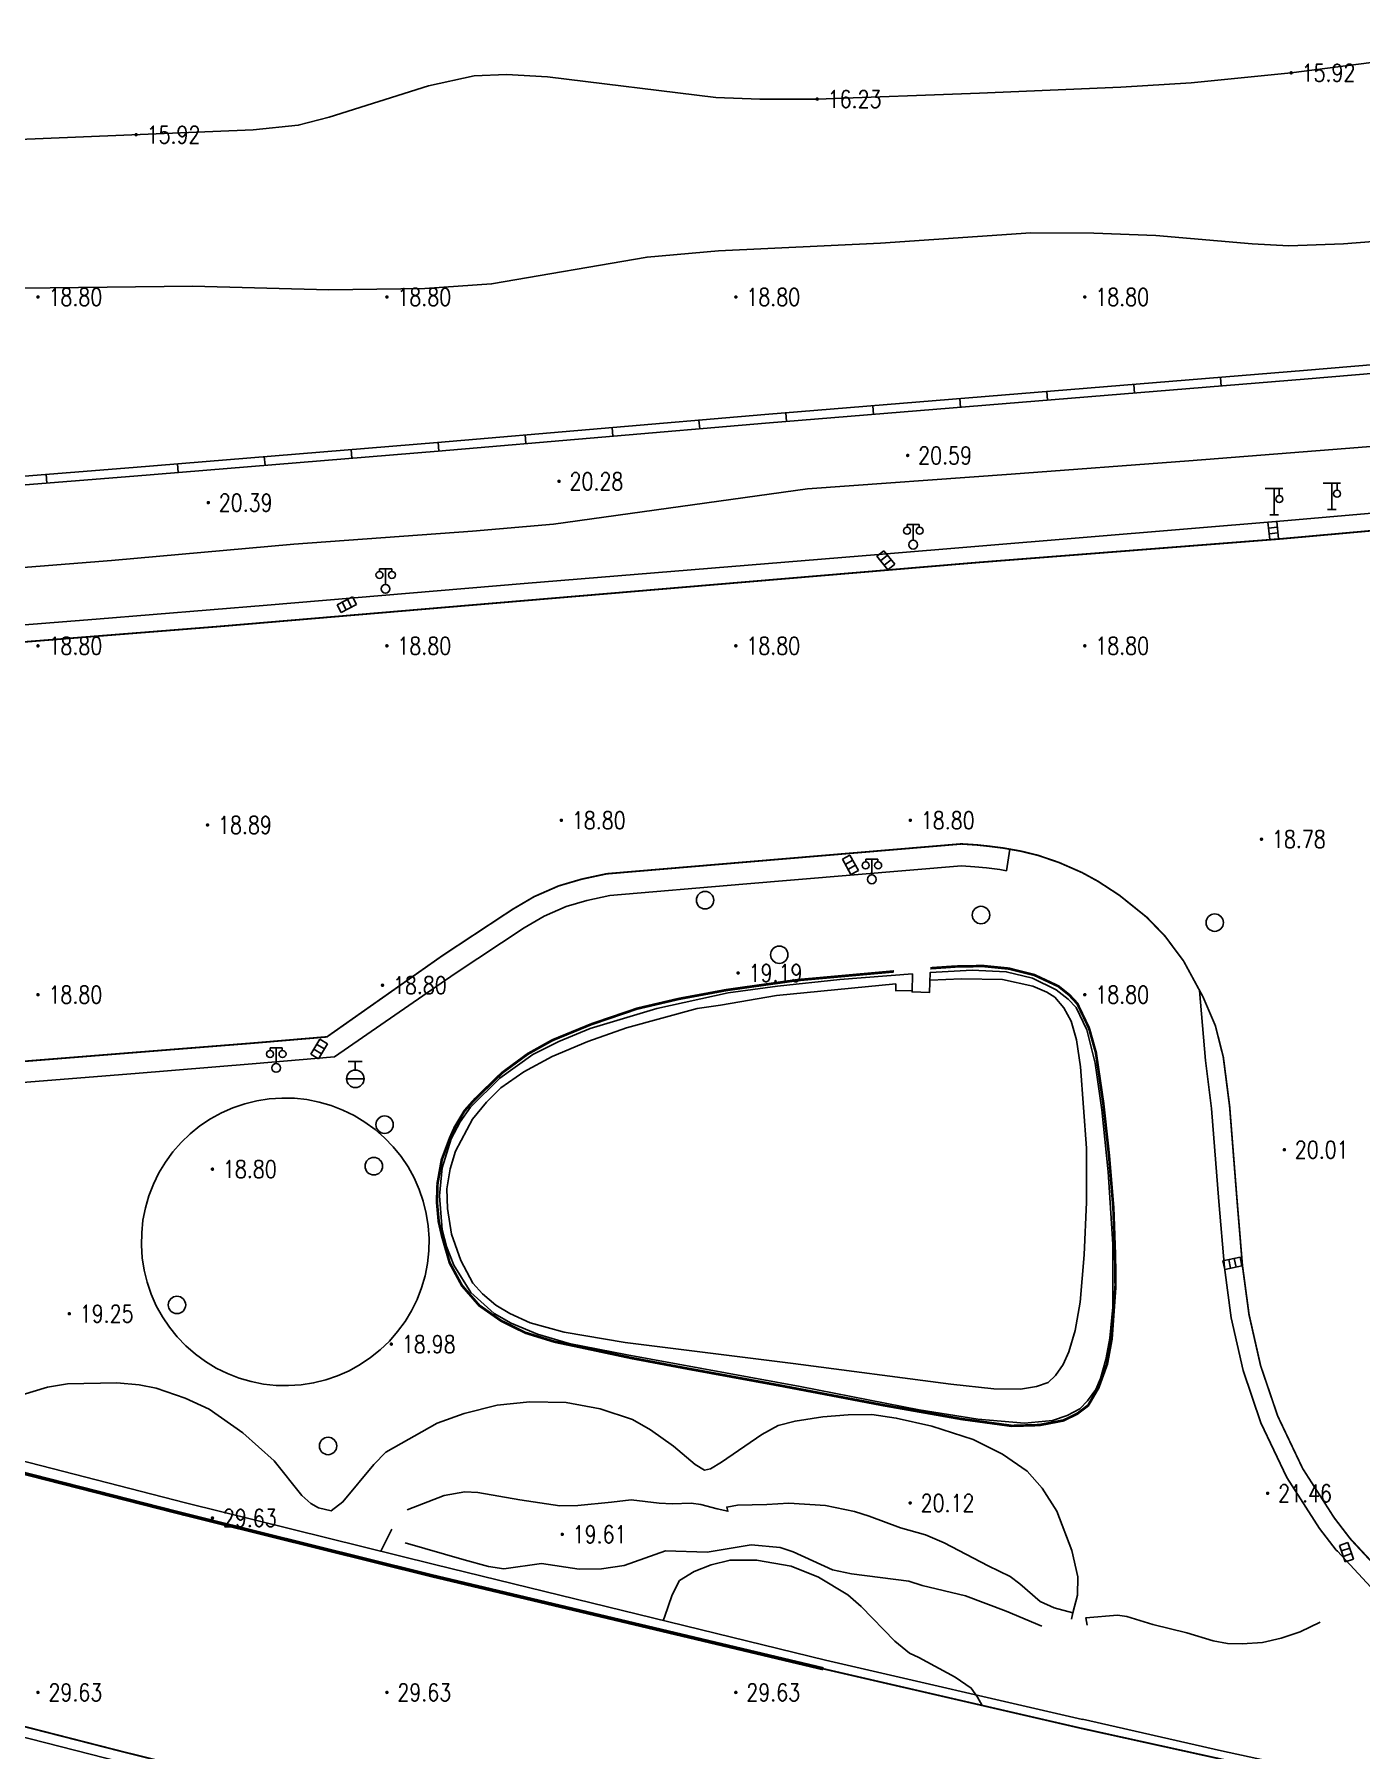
# Model space of a CAD drawing. Extents: x 404846 to 408477, y 3390929 to 3392894.
# Drawn here: x 405941.1 to 406017.2, y 3392281.1 to 3392379.4 of the extents above; entities that cross this region are included whole.
import ezdxf
from ezdxf.enums import TextEntityAlignment as Align

# ---------------------------------------------------------------- set-up
doc = ezdxf.new("R2010")
doc.units = 0
doc.header["$LTSCALE"] = 0.5
doc.header["$PDSIZE"] = 0.2
doc.layers.get('0').update_dxf_attribs({"linetype": 'CONTINUOUS'})
doc.layers.add('ASSIST', color=7, linetype='CONTINUOUS', plot=False)
for name, color, linetype in [('DLDW', 11, 'CONTINUOUS'), ('DLSS', 4, 'CONTINUOUS'), ('DMTZ', 3, 'CONTINUOUS'), ('GCD', 1, 'CONTINUOUS'), ('GXYZ', 2, 'CONTINUOUS'), ('JMD', 6, 'CONTINUOUS'), ('SXSS', 5, 'CONTINUOUS'), ('ZBTZ', 3, 'CONTINUOUS')]:
    doc.layers.add(name, color=color, linetype=linetype)
doc.styles.add('HZ', font='rs.shx', dxfattribs={"width": 0.8, "bigfont": 'hztxt.shx'})
doc.linetypes.add('10411', pattern='A,2,[150,AAA.SHX,S=1,R=0,X=0,Y=1],2,[151,AAA.SHX,S=1,R=0,X=0,Y=3],1e-11', length=4)
doc.linetypes.add('10421', pattern='A,2,[150,AAA.SHX,S=0.5,R=0,X=0,Y=0.5],1e-11', length=2)
doc.linetypes.add('10422', pattern='A,0.75,[150,AAA.SHX,S=0.5,R=0,X=0,Y=0.5],1.5,[177,AAA.SHX,S=1,R=0,X=0,Y=0.4],0.75', length=3)
doc.linetypes.add('1161', pattern='A,0,[149,AAA.SHX,S=0.15,R=0,X=0,Y=0],-1.6', length=1.6)
doc.linetypes.add('443', pattern='A,5,[169,AAA.SHX,S=0.83,R=0,X=0,Y=0],5', length=10)

# ---------------------------------------------------------------- blocks, each defined once
blk = doc.blocks.new('gc063')
for p, q in [((-1, 3), (1, 3)), ((0, 0), (0, 3)), ((0.6, 3), (0.6, 2.2)), ((-0.5, 0), (0.5, 0))]:
    blk.add_line(p, q)
blk.add_circle((0.6, 1.8), 0.4)
blk.add_point((0.6, 3))
blk.add_point((0.6, 3))
blk = doc.blocks.new('GC200')
at = {"linetype": 'Continuous', "const_width": 0.2, "flags": 128}
blk.add_lwpolyline([(-0.1, 0, 1), (0.1, 0, 1)], format="xyb", close=True, dxfattribs=at)
blk = doc.blocks.new('gc188')
blk.add_circle((0, 0), 1)
blk = doc.blocks.new('gc041')
for p, q in [((-1, 0.5), (1, 0.5)), ((-1, -0.5), (-1, 0.5)), ((-0.33, 0.5), (-0.33, -0.5)), ((0.33, 0.5), (0.33, -0.5)), ((1, 0.5), (1, -0.5)), ((1, -0.5), (-1, -0.5))]:
    blk.add_line(p, q)
blk = doc.blocks.new('gc097')
for p, q in [((-0.7, 2), (-0.7, 2.3)), ((-0.7, 2.3), (0.7, 2.3)), ((0, 0.5), (0, 2.3)), ((0.7, 2.3), (0.7, 2))]:
    blk.add_line(p, q)
for centre, radius in [((-0.7, 1.6), 0.4), ((0.73, 1.6), 0.4), ((0, 0), 0.5)]:
    blk.add_circle(centre, radius)
blk = doc.blocks.new('gc133')
for p, q in [((-0.8, 2), (0.8, 2)), ((0, 1), (0, 2)), ((-1, 0), (1, 0))]:
    blk.add_line(p, q)
blk.add_circle((0, 0), 1)

msp = doc.modelspace()

# ---------------------------------------------------------------- linework, layer by layer
at = {"layer": 'ASSIST', "linetype": 'Continuous', "flags": 128}
for points, elevation in [([(405855.269, 3392320.889), (405869.705, 3392316.735), (405885.934, 3392312.136), (405895.523, 3392309.506), (405901.363, 3392307.911), (405912.831, 3392304.8), (405923.147, 3392302.118), (405937.034, 3392298.529), (405949.818, 3392295.256), (405964.088, 3392291.71), (405986.494, 3392286.237)], 29.818), ([(405815.225, 3392316.851), (405835.143, 3392310.837), (405850.975, 3392306.161), (405865.463, 3392301.992), (405881.82, 3392297.375), (405891.478, 3392294.725), (405897.327, 3392293.128), (405908.889, 3392289.983), (405919.299, 3392287.276), (405933.198, 3392283.685), (405946.074, 3392280.408), (405960.483, 3392276.827), (405983.024, 3392271.39)], 29.419), ([(405983.024, 3392271.39), (405994.014, 3392268.837), (405994.017, 3392268.836), (406007.761, 3392265.728), (406035.628, 3392259.718), (406054.519, 3392255.836), (406057.584, 3392270.754), (406038.693, 3392274.635), (406009.2, 3392281.039), (406001.226, 3392282.837), (406001.229, 3392282.836), (405986.494, 3392286.237)], 29.514)]:
    msp.add_lwpolyline(points, dxfattribs=dict(at, elevation=elevation))
at = {"layer": 'DLSS', "linetype": 'Continuous', "flags": 128}
for points, const_width, elevation in [([(406012.589, 3392350.511), (406028.983, 3392351.985), (406069.973, 3392355.482)], 0.1, 18.9), ([(406012.589, 3392350.511), (405995.236, 3392349.16), (405980.317, 3392347.905), (405965.349, 3392346.642), (405951.673, 3392345.485), (405944.938, 3392344.951)], 0.1, 18.805), ([(405944.938, 3392344.951), (405928.865, 3392343.673)], 0.1, 18.759), ([(406005.954, 3392327.739), (406004.91, 3392328.819), (406003.337, 3392330.083), (406002.109, 3392330.884), (406001.203, 3392331.38), (405999.887, 3392331.956), (405998.68, 3392332.368), (405997.682, 3392332.611), (405996.682, 3392332.788), (405995.878, 3392332.89), (405995.165, 3392332.966), (405994.284, 3392333.023), (405981.66, 3392331.961), (405973.954, 3392331.311), (405972.512, 3392331.001), (405971.208, 3392330.618), (405969.802, 3392330.003), (405968.568, 3392329.278), (405964.568, 3392326.639), (405957.922, 3392321.963), (405953.63, 3392321.6), (405946.833, 3392321.061)], 0.1, 18.815), ([(405819.595, 3392330.921), (405839.353, 3392324.91), (405855.086, 3392320.263), (405869.525, 3392316.109), (405885.757, 3392311.502), (405895.349, 3392308.87), (405901.189, 3392307.276), (405912.659, 3392304.154), (405922.979, 3392301.471), (405936.867, 3392297.882), (405949.657, 3392294.617), (405963.933, 3392291.069), (405986.377, 3392285.733)], 0.2, 29.412), ([(406005.954, 3392327.739), (406007.018, 3392326.315), (406008.128, 3392324.269), (406008.84, 3392322.611), (406009.297, 3392320.807), (406009.661, 3392317.971), (406010.085, 3392312.599), (406010.395, 3392308.846), (406010.772, 3392306.04), (406011.435, 3392303.114), (406012.417, 3392300.221), (406013.847, 3392297.214), (406015.658, 3392294.385), (406016.59, 3392293.171)], 0.1, 20.55), ([(405946.833, 3392321.061), (405930.801, 3392319.78)], 0.1, 18.759), ([(405851.141, 3392306.732), (405865.628, 3392302.564), (405881.98, 3392297.952), (405891.636, 3392295.303), (405897.485, 3392293.706), (405909.045, 3392290.57), (405919.452, 3392287.864), (405933.35, 3392284.272), (405946.218, 3392280.98), (405960.622, 3392277.4), (405983.144, 3392271.905)], 0.1, 29.821), ([(406043.577, 3392283.325), (406040.539, 3392283.074), (406036.527, 3392283.037), (406033.422, 3392283.368), (406031.398, 3392283.799), (406029.777, 3392284.237), (406027.335, 3392285.116), (406024.276, 3392286.607), (406022.925, 3392287.445), (406021.016, 3392288.794), (406018.946, 3392290.634), (406016.59, 3392293.171)], 0.1, 23.286), ([(406127.997, 3392265.931), (406111.513, 3392264.194), (406097.218, 3392262.608), (406082.442, 3392265.472), (406059.958, 3392269.792), (406038.586, 3392274.129), (406009.105, 3392280.571), (406001.113, 3392282.332), (405986.377, 3392285.733)], 0.1, 29.159)]:
    msp.add_lwpolyline(points, dxfattribs=dict(at, const_width=const_width, elevation=elevation))
at = {"layer": 'DMTZ', "linetype": '10411', "flags": 128}
for points, elevation in [([(405930.615, 3392364.769), (405950.224, 3392364.996), (405958.034, 3392364.787), (405963.537, 3392364.871), (405967.354, 3392365.132), (405976.267, 3392366.669), (405980.357, 3392367.019), (405989.649, 3392367.456), (405998.275, 3392368.061), (406001.87, 3392368.044), (406005.423, 3392367.91), (406010.949, 3392367.429), (406013.045, 3392367.316), (406016.184, 3392367.42), (406021.297, 3392367.831)], 18.732), ([(406122.758, 3392364.586), (406068.419, 3392359.819), (406015.57, 3392355.631)], 20.364), ([(406015.57, 3392355.631), (406007.313, 3392354.991), (405997.145, 3392354.219), (405985.462, 3392353.381), (405970.912, 3392351.364), (405966.267, 3392350.949), (405956.029, 3392350.215), (405945.578, 3392349.267)], 20.306), ([(405945.578, 3392349.267), (405917.154, 3392347.011)], 20.244)]:
    msp.add_lwpolyline(points, dxfattribs=dict(at, elevation=elevation))
at = {"layer": 'DMTZ', "linetype": '10422', "elevation": 19.373, "flags": 128}
msp.add_lwpolyline([(405991.474, 3392325.569), (405987.316, 3392325.242), (405983.74, 3392324.867), (405980.924, 3392324.479), (405976.821, 3392323.59), (405973.004, 3392322.437), (405971.204, 3392321.697), (405969.724, 3392320.955), (405967.826, 3392319.596), (405966.146, 3392317.938), (405965.564, 3392317.086), (405965.044, 3392316.122), (405964.535, 3392314.458), (405964.373, 3392312.853), (405964.528, 3392310.903), (405964.783, 3392309.941), (405965.186, 3392308.876), (405966.168, 3392307.316), (405967.507, 3392306.112), (405968.478, 3392305.558), (405969.99, 3392304.91), (405971.807, 3392304.386), (405975.12, 3392303.724), (405985.052, 3392301.914), (405991.874, 3392300.589), (405995.222, 3392300.038), (405997.907, 3392299.81), (405999.505, 3392299.962), (406000.351, 3392300.246), (406001.072, 3392300.634), (406001.523, 3392301.092), (406001.985, 3392301.744), (406002.26, 3392302.385), (406002.567, 3392303.458), (406002.785, 3392304.687), (406002.96, 3392306.47), (406002.962, 3392310.08), (406002.694, 3392314.221), (406002.337, 3392317.783), (406001.945, 3392320.45), (406001.469, 3392322.373), (406000.865, 3392323.639), (406000.405, 3392324.128), (405999.725, 3392324.664), (405998.37, 3392325.331), (405996.858, 3392325.691), (405994.901, 3392325.78), (405992.503, 3392325.655), (405992.462, 3392324.512), (405991.455, 3392324.537), (405991.474, 3392325.569)], close=True, dxfattribs=at)
at = {"layer": 'DMTZ', "linetype": '10422', "flags": 128}
for points, elevation in [([(405962.525, 3392294.852), (405964.643, 3392295.663), (405965.829, 3392295.873), (405966.569, 3392295.847), (405968.985, 3392295.42), (405971.27, 3392295.071), (405972.308, 3392295.09), (405974.234, 3392295.284), (405975.367, 3392295.415), (405976.956, 3392295.232), (405977.712, 3392295.188), (405978.803, 3392295.225), (405979.359, 3392295.152), (405980.288, 3392294.91), (405980.906, 3392294.768), (405980.84, 3392295.003), (405981.455, 3392295.112), (405983.14, 3392295.158), (405984.394, 3392295.225), (405986.496, 3392295.1), (405988.161, 3392294.761), (405989.006, 3392294.486), (405990.8, 3392293.822), (405992.227, 3392293.417), (405993.296, 3392292.964)], 20.076), ([(405961.015, 3392292.474), (405961.64, 3392293.741)], 19.185), ([(405993.296, 3392292.964), (405995.817, 3392291.643), (405997.086, 3392291.023), (405997.638, 3392290.604), (405998.795, 3392289.589), (405999.605, 3392289.23), (406000.679, 3392288.945), (406000.594, 3392288.572)], 21.224), ([(406001.487, 3392288.233), (406001.424, 3392288.665), (406003.225, 3392288.816), (406003.766, 3392288.73), (406005.252, 3392288.279), (406007.206, 3392287.795), (406008.717, 3392287.335), (406009.537, 3392287.189), (406010.378, 3392287.156), (406011.542, 3392287.242), (406012.622, 3392287.489), (406013.71, 3392287.853), (406014.846, 3392288.41)], 21.954)]:
    msp.add_lwpolyline(points, dxfattribs=dict(at, elevation=elevation))
at = {"layer": 'DMTZ', "linetype": '10421', "flags": 128}
for points, elevation in [([(405962.41, 3392292.958), (405965.784, 3392291.973), (405967.187, 3392291.598), (405968.052, 3392291.467), (405970.219, 3392291.769), (405972.383, 3392291.437), (405973.667, 3392291.461), (405974.96, 3392291.662), (405977.323, 3392292.501), (405979.714, 3392292.428), (405982.243, 3392292.844), (405983.899, 3392292.697), (405984.638, 3392292.447), (405986.902, 3392291.411), (405987.996, 3392291.176), (405991.265, 3392290.75), (405992.045, 3392290.51)], 21.173), ([(405977.187, 3392288.511), (405977.268, 3392288.697), (405977.703, 3392289.965), (405978.122, 3392290.796), (405978.961, 3392291.303), (405979.938, 3392291.685), (405981.032, 3392291.965), (405982.548, 3392291.97), (405984.537, 3392291.613), (405986.09, 3392290.978), (405987.779, 3392289.973), (405988.544, 3392289.299), (405990.463, 3392287.31), (405991.304, 3392286.636), (405991.841, 3392286.381)], 22.699), ([(405992.045, 3392290.51), (405994.512, 3392289.911), (405996.852, 3392289.046), (405998.903, 3392288.181)], 21.523), ([(405991.841, 3392286.381), (405993.92, 3392285.247), (405994.851, 3392284.629), (405995.211, 3392284.117), (405995.473, 3392283.634)], 23.066)]:
    msp.add_lwpolyline(points, dxfattribs=dict(at, elevation=elevation))
at = {"layer": 'JMD', "linetype": '443', "const_width": 0.15, "flags": 128}
for points, elevation in [([(405964.261, 3392313.566), (405964.224, 3392312.51), (405964.33, 3392311.355), (405964.533, 3392310.477), (405964.961, 3392308.997), (405965.662, 3392307.702), (405966.653, 3392306.561), (405967.901, 3392305.687), (405969.295, 3392304.998), (405970.959, 3392304.486), (405972.478, 3392304.166), (405975.346, 3392303.555), (405978.459, 3392302.968), (405983.911, 3392301.969), (405989.809, 3392300.846), (405994.29, 3392300.054), (405997.172, 3392299.661), (405998.76, 3392299.707), (406000.133, 3392299.971), (406000.921, 3392300.353), (406001.551, 3392300.832), (406002.142, 3392301.843), (406002.632, 3392303.194), (406002.901, 3392304.647), (406003.119, 3392307.701), (406003.094, 3392309.418), (406002.997, 3392312.153), (406002.744, 3392315.193), (406002.419, 3392318.158), (406001.992, 3392321.071), (406001.599, 3392322.466), (406000.933, 3392323.865), (406000.47, 3392324.363), (405999.847, 3392324.864), (405998.466, 3392325.508), (405997.006, 3392325.876), (405995.532, 3392326.024), (405993.962, 3392325.996), (405992.501, 3392325.895)], 20.546), ([(405990.422, 3392325.714), (405984.823, 3392325.208), (405980.825, 3392324.646), (405978.088, 3392324.138), (405975.699, 3392323.58), (405973.084, 3392322.689), (405970.847, 3392321.772), (405969.435, 3392320.985), (405967.957, 3392319.897), (405966.376, 3392318.36), (405965.804, 3392317.719), (405965.245, 3392316.785), (405964.972, 3392316.176), (405964.503, 3392314.923), (405964.254, 3392313.523)], 20.036)]:
    msp.add_lwpolyline(points, dxfattribs=dict(at, elevation=elevation))
at = {"layer": 'SXSS', "linetype": 'Continuous'}
for p, q in [((405999.177, 3392358.957), (405999.218, 3392358.459)), ((406004.16, 3392359.364), (406004.201, 3392358.866)), ((406009.144, 3392359.772), (406009.184, 3392359.273)), ((405989.21, 3392358.143), (405989.251, 3392357.644)), ((405994.193, 3392358.55), (405994.234, 3392358.052)), ((405979.244, 3392357.316), (405979.287, 3392356.818)), ((405984.227, 3392357.735), (405984.267, 3392357.237)), ((405964.298, 3392356.047), (405964.34, 3392355.549)), ((405969.28, 3392356.47), (405969.322, 3392355.972)), ((405974.262, 3392356.893), (405974.305, 3392356.395)), ((405954.332, 3392355.229), (405954.372, 3392354.731)), ((405959.315, 3392355.638), (405959.356, 3392355.14)), ((405941.823, 3392354.213), (405941.863, 3392353.714)), ((405949.348, 3392354.821), (405949.389, 3392354.322))]:
    msp.add_line(p, q, dxfattribs=at)
at = {"layer": 'SXSS', "linetype": 'Continuous', "flags": 128}
for points, elevation in [([(406026.376, 3392379.438), (406017.792, 3392377.831), (406013.185, 3392377.231), (406007.464, 3392376.659), (406003.429, 3392376.408), (405995.327, 3392376.056), (405986.021, 3392375.724), (405982.742, 3392375.72), (405980.214, 3392375.823), (405970.572, 3392377.003), (405968.215, 3392377.132), (405966.369, 3392377.05), (405963.742, 3392376.475), (405958.057, 3392374.694), (405956.279, 3392374.228), (405953.698, 3392373.957), (405934.229, 3392373.155)], 15.999), ([(405991.457, 3392324.614), (405990.535, 3392324.593), (405990.523, 3392324.998), (405983.682, 3392324.327), (405980.481, 3392323.785), (405979.136, 3392323.583), (405975.098, 3392322.487), (405972.878, 3392321.701), (405970.822, 3392320.842), (405969.204, 3392319.95), (405967.882, 3392319.034), (405967.071, 3392318.223), (405966.273, 3392317.241), (405965.292, 3392315.407), (405964.987, 3392314.394), (405964.785, 3392313.241), (405964.823, 3392312.128), (405965.066, 3392310.66), (405965.591, 3392309.132), (405966.283, 3392307.845), (405966.841, 3392307.236), (405967.597, 3392306.589), (405968.402, 3392306.111), (405969.577, 3392305.576), (405971.518, 3392305.027), (405975.018, 3392304.449), (405984.644, 3392303.231), (405993.682, 3392302.06), (405996.154, 3392301.79), (405997.671, 3392301.76), (405998.592, 3392301.909), (405999.259, 3392302.15), (405999.671, 3392302.543), (406000.122, 3392303.176), (406000.451, 3392303.913), (406000.807, 3392305.119), (406001.09, 3392306.753), (406001.325, 3392309.466), (406001.454, 3392312.488), (406001.456, 3392315.587), (406001.113, 3392320.242), (406000.879, 3392321.797), (406000.585, 3392322.864), (406000.151, 3392323.621), (405999.637, 3392324.231), (405999.178, 3392324.522), (405998.38, 3392324.867), (405996.638, 3392325.244), (405994.287, 3392325.287), (405992.487, 3392325.204)], 18.18)]:
    msp.add_lwpolyline(points, dxfattribs=dict(at, elevation=elevation))
at = {"layer": 'SXSS', "color": 7, "linetype": 'Continuous', "flags": 128}
for points, elevation in [([(406123.261, 3392369.413), (406014.127, 3392360.179)], 22.69), ([(406014.127, 3392360.179), (405983.023, 3392357.637), (405964.258, 3392356.044), (405946.807, 3392354.612)], 22.709), ([(405946.807, 3392354.612), (405922.614, 3392352.673)], 22.63)]:
    msp.add_lwpolyline(points, dxfattribs=dict(at, elevation=elevation))
at = {"layer": 'SXSS', "linetype": '10422', "flags": 128}
for points, elevation in [([(406123.303, 3392368.915), (406014.169, 3392359.681)], 22.69), ([(406014.168, 3392359.681), (405983.065, 3392357.139), (405964.3, 3392355.546), (405946.848, 3392354.114)], 22.709), ([(405946.847, 3392354.114), (405922.654, 3392352.175)], 22.63)]:
    msp.add_lwpolyline(points, dxfattribs=dict(at, elevation=elevation))
at = {"layer": 'ZBTZ', "linetype": '1161', "flags": 128}
for points, elevation in [([(406012.76, 3392351.541), (406028.401, 3392352.911), (406040.11, 3392353.853), (406064.974, 3392355.896)], 19.109), ([(406012.76, 3392351.541), (405989.536, 3392349.61), (405969.225, 3392347.954), (405954.496, 3392346.703), (405944.687, 3392345.914)], 18.937), ([(405944.687, 3392345.914), (405928.786, 3392344.648)], 18.844), ([(405997.062, 3392332.72), (405996.867, 3392331.483), (405996.493, 3392331.55), (405995.733, 3392331.646), (405995.058, 3392331.718), (405994.296, 3392331.768), (405981.766, 3392330.713), (405974.139, 3392330.07), (405972.821, 3392329.787), (405971.637, 3392329.438), (405970.372, 3392328.886), (405969.23, 3392328.215), (405965.273, 3392325.604), (405958.348, 3392320.821), (405953.629, 3392320.421), (405946.929, 3392319.862)], 18.797), ([(406007.937, 3392324.623), (406008.272, 3392320.612), (406008.624, 3392317.864), (406009.047, 3392312.515), (406009.359, 3392308.734), (406009.746, 3392305.855), (406010.431, 3392302.831), (406011.451, 3392299.829), (406012.935, 3392296.708), (406014.805, 3392293.786), (406015.764, 3392292.537), (406015.844, 3392292.479), (406018.233, 3392289.905), (406020.382, 3392287.995), (406022.362, 3392286.596), (406023.783, 3392285.715), (406026.938, 3392284.176), (406029.471, 3392283.265), (406031.16, 3392282.809), (406033.262, 3392282.362), (406036.478, 3392282.019), (406040.586, 3392282.057), (406043.672, 3392282.271), (406053.049, 3392283.119), (406063.815, 3392283.94), (406074.37, 3392284.853), (406083.887, 3392285.755), (406101.584, 3392287.18), (406107.287, 3392289.201), (406108.495, 3392289.25), (406128.533, 3392290.598), (406139.502, 3392291.331), (406141.86, 3392291.515), (406142.79, 3392291.529), (406142.73, 3392292.467)], 23.312), ([(405946.929, 3392319.862), (405930.898, 3392318.582)], 18.759), ([(405961.303, 3392298.162), (405960.617, 3392297.455), (405958.834, 3392295.302), (405958.172, 3392294.782), (405957.429, 3392294.964), (405956.996, 3392295.209), (405956.479, 3392295.678), (405954.895, 3392297.658), (405953.105, 3392299.267), (405951.173, 3392300.622), (405949.792, 3392301.257), (405948.126, 3392301.823), (405947.152, 3392302.011), (405945.874, 3392302.125), (405943.056, 3392302.079), (405941.903, 3392301.871), (405940.454, 3392301.448), (405938.838, 3392300.843), (405937.417, 3392300.187), (405936.388, 3392299.675), (405935.873, 3392299.568), (405935.455, 3392299.866), (405934.74, 3392300.822), (405933.46, 3392302.238), (405931.927, 3392303.687), (405930.408, 3392304.923), (405929.088, 3392305.789), (405927.916, 3392306.323), (405926.399, 3392306.879), (405924.855, 3392307.246), (405922.914, 3392307.486), (405920.914, 3392307.558), (405919.262, 3392307.453), (405917.883, 3392307.153), (405915.764, 3392306.537), (405911.82, 3392305.075)], 19.098), ([(405961.303, 3392298.162), (405964.235, 3392299.819), (405965.794, 3392300.377), (405967.679, 3392300.857), (405969.544, 3392301.032), (405971.641, 3392300.999), (405973.587, 3392300.636), (405975.427, 3392300.029), (405976.474, 3392299.427), (405977.78, 3392298.492), (405979.017, 3392297.442), (405979.558, 3392297.115), (405979.901, 3392297.189), (405980.529, 3392297.578), (405982.844, 3392299.169), (405983.779, 3392299.677), (405984.754, 3392299.94), (405986.337, 3392300.185), (405987.8, 3392300.299), (405989.156, 3392300.304), (405990.553, 3392300.11), (405992.6, 3392299.639), (405994.956, 3392298.874), (405996.65, 3392298.032), (405998.049, 3392297.073), (405998.907, 3392296.084), (405999.754, 3392294.778), (406000.61, 3392292.523), (406000.961, 3392291.013), (406000.931, 3392289.95), (406000.679, 3392288.945)], 19.859)]:
    msp.add_lwpolyline(points, dxfattribs=dict(at, elevation=elevation))
at = {"layer": 'ZBTZ', "linetype": '1161', "elevation": 18.825, "flags": 128}
msp.add_lwpolyline([(405956.055, 3392318.443), (405955.336, 3392318.457), (405954.618, 3392318.409), (405953.907, 3392318.298), (405953.209, 3392318.126), (405952.528, 3392317.893), (405951.87, 3392317.602), (405951.24, 3392317.255), (405950.642, 3392316.854), (405950.082, 3392316.403), (405949.563, 3392315.904), (405949.09, 3392315.362), (405948.666, 3392314.781), (405948.294, 3392314.165), (405947.977, 3392313.52), (405947.717, 3392312.849), (405947.517, 3392312.158), (405947.378, 3392311.452), (405947.302, 3392310.736), (405947.287, 3392310.017), (405947.336, 3392309.299), (405947.446, 3392308.589), (405947.619, 3392307.89), (405947.851, 3392307.209), (405948.142, 3392306.551), (405948.49, 3392305.921), (405948.89, 3392305.324), (405949.342, 3392304.764), (405949.84, 3392304.245), (405950.382, 3392303.772), (405950.963, 3392303.347), (405951.579, 3392302.975), (405952.225, 3392302.658), (405952.896, 3392302.399), (405953.587, 3392302.199), (405954.293, 3392302.06), (405955.008, 3392301.983), (405955.727, 3392301.969), (405956.445, 3392302.017), (405957.156, 3392302.128), (405957.854, 3392302.3), (405958.535, 3392302.533), (405959.193, 3392302.824), (405959.823, 3392303.171), (405960.421, 3392303.572), (405960.981, 3392304.023), (405961.499, 3392304.522), (405961.973, 3392305.064), (405962.397, 3392305.645), (405962.769, 3392306.26), (405963.086, 3392306.906), (405963.345, 3392307.577), (405963.545, 3392308.268), (405963.684, 3392308.974), (405963.761, 3392309.69), (405963.776, 3392310.409), (405963.727, 3392311.127), (405963.616, 3392311.837), (405963.444, 3392312.536), (405963.212, 3392313.217), (405962.92, 3392313.875), (405962.573, 3392314.505), (405962.172, 3392315.102), (405961.721, 3392315.662), (405961.223, 3392316.181), (405960.681, 3392316.654), (405960.1, 3392317.079), (405959.484, 3392317.451), (405958.838, 3392317.768), (405958.167, 3392318.027), (405957.476, 3392318.227), (405956.77, 3392318.366), (405956.055, 3392318.443)], close=True, dxfattribs=at)

# ---------------------------------------------------------------- block references
at = {"layer": 'DLDW', "linetype": 'Continuous', "xscale": 0.5, "yscale": 0.5}
for p in [(405991.524, 3392350.179, 19.088), (405961.282, 3392347.647, 18.924), (405989.149, 3392330.993, 19.069), (405955.01, 3392320.179, 18.9)]:
    msp.add_blockref('gc097', p, dxfattribs=at)
at = {"layer": 'DLSS', "linetype": 'Continuous', "xscale": 0.5, "yscale": 0.5}
for p in [(406012.206, 3392351.892, 19.02), (406015.519, 3392352.2, 19.121)]:
    msp.add_blockref('gc063', p, dxfattribs=at)
at = {"layer": 'GCD', "linetype": 'Continuous'}
ref = msp.add_blockref('GC200', (406013.185, 3392377.231, 15.924), dxfattribs=dict(at, xscale=0.5, yscale=0.5, zscale=0.5))
ref.add_attrib('height', '15.92', dxfattribs={"linetype": 'Continuous', "height": 1, "style": 'HZ', "width": 0.8}).set_placement((406013.785, 3392377.231, 15.924), align=Align.MIDDLE_LEFT)
ref = msp.add_blockref('GC200', (405986.021, 3392375.724, 16.229), dxfattribs=dict(at, xscale=0.5, yscale=0.5, zscale=0.5))
ref.add_attrib('height', '16.23', dxfattribs={"linetype": 'Continuous', "height": 1, "style": 'HZ', "width": 0.8}).set_placement((405986.621, 3392375.724, 16.229), align=Align.MIDDLE_LEFT)
ref = msp.add_blockref('GC200', (405946.984, 3392373.681, 15.918), dxfattribs=dict(at, xscale=0.5, yscale=0.5, zscale=0.5))
ref.add_attrib('height', '15.92', dxfattribs={"linetype": 'Continuous', "height": 1, "style": 'HZ', "width": 0.8}).set_placement((405947.584, 3392373.681, 15.918), align=Align.MIDDLE_LEFT)
ref = msp.add_blockref('GC200', (405941.358, 3392364.379, 18.8), dxfattribs=dict(at, xscale=0.5, yscale=0.5, zscale=0.5))
ref.add_attrib('height', '18.80', dxfattribs={"linetype": 'Continuous', "height": 1, "style": 'HZ', "width": 0.8}).set_placement((405941.958, 3392364.379, 18.8), align=Align.MIDDLE_LEFT)
ref = msp.add_blockref('GC200', (405961.358, 3392364.379, 18.8), dxfattribs=dict(at, xscale=0.5, yscale=0.5, zscale=0.5))
ref.add_attrib('height', '18.80', dxfattribs={"linetype": 'Continuous', "height": 1, "style": 'HZ', "width": 0.8}).set_placement((405961.958, 3392364.379, 18.8), align=Align.MIDDLE_LEFT)
ref = msp.add_blockref('GC200', (405981.358, 3392364.379, 18.8), dxfattribs=dict(at, xscale=0.5, yscale=0.5, zscale=0.5))
ref.add_attrib('height', '18.80', dxfattribs={"linetype": 'Continuous', "height": 1, "style": 'HZ', "width": 0.8}).set_placement((405981.958, 3392364.379, 18.8), align=Align.MIDDLE_LEFT)
ref = msp.add_blockref('GC200', (406001.358, 3392364.379, 18.8), dxfattribs=dict(at, xscale=0.5, yscale=0.5, zscale=0.5))
ref.add_attrib('height', '18.80', dxfattribs={"linetype": 'Continuous', "height": 1, "style": 'HZ', "width": 0.8}).set_placement((406001.958, 3392364.379, 18.8), align=Align.MIDDLE_LEFT)
ref = msp.add_blockref('GC200', (405991.209, 3392355.294, 20.594), dxfattribs=dict(at, xscale=0.5, yscale=0.5, zscale=0.5))
ref.add_attrib('height', '20.59', dxfattribs={"linetype": 'Continuous', "height": 1, "style": 'HZ', "width": 0.8}).set_placement((405991.809, 3392355.294, 20.594), align=Align.MIDDLE_LEFT)
ref = msp.add_blockref('GC200', (405971.225, 3392353.813, 20.283), dxfattribs=dict(at, xscale=0.5, yscale=0.5, zscale=0.5))
ref.add_attrib('height', '20.28', dxfattribs={"linetype": 'Continuous', "height": 1, "style": 'HZ', "width": 0.8}).set_placement((405971.825, 3392353.813, 20.283), align=Align.MIDDLE_LEFT)
ref = msp.add_blockref('GC200', (405951.121, 3392352.589, 20.386), dxfattribs=dict(at, xscale=0.5, yscale=0.5, zscale=0.5))
ref.add_attrib('height', '20.39', dxfattribs={"linetype": 'Continuous', "height": 1, "style": 'HZ', "width": 0.8}).set_placement((405951.721, 3392352.589, 20.386), align=Align.MIDDLE_LEFT)
ref = msp.add_blockref('GC200', (405941.358, 3392344.379, 18.8), dxfattribs=dict(at, xscale=0.5, yscale=0.5, zscale=0.5))
ref.add_attrib('height', '18.80', dxfattribs={"linetype": 'Continuous', "height": 1, "style": 'HZ', "width": 0.8}).set_placement((405941.958, 3392344.379, 18.8), align=Align.MIDDLE_LEFT)
ref = msp.add_blockref('GC200', (405961.358, 3392344.379, 18.8), dxfattribs=dict(at, xscale=0.5, yscale=0.5, zscale=0.5))
ref.add_attrib('height', '18.80', dxfattribs={"linetype": 'Continuous', "height": 1, "style": 'HZ', "width": 0.8}).set_placement((405961.958, 3392344.379, 18.8), align=Align.MIDDLE_LEFT)
ref = msp.add_blockref('GC200', (405981.358, 3392344.379, 18.8), dxfattribs=dict(at, xscale=0.5, yscale=0.5, zscale=0.5))
ref.add_attrib('height', '18.80', dxfattribs={"linetype": 'Continuous', "height": 1, "style": 'HZ', "width": 0.8}).set_placement((405981.958, 3392344.379, 18.8), align=Align.MIDDLE_LEFT)
ref = msp.add_blockref('GC200', (406001.358, 3392344.379, 18.8), dxfattribs=dict(at, xscale=0.5, yscale=0.5, zscale=0.5))
ref.add_attrib('height', '18.80', dxfattribs={"linetype": 'Continuous', "height": 1, "style": 'HZ', "width": 0.8}).set_placement((406001.958, 3392344.379, 18.8), align=Align.MIDDLE_LEFT)
ref = msp.add_blockref('GC200', (405951.078, 3392334.109, 18.888), dxfattribs=dict(at, xscale=0.5, yscale=0.5, zscale=0.5))
ref.add_attrib('height', '18.89', dxfattribs={"linetype": 'Continuous', "height": 1, "style": 'HZ', "width": 0.8}).set_placement((405951.678, 3392334.109, 18.888), align=Align.MIDDLE_LEFT)
ref = msp.add_blockref('GC200', (405971.358, 3392334.379, 18.8), dxfattribs=dict(at, xscale=0.5, yscale=0.5, zscale=0.5))
ref.add_attrib('height', '18.80', dxfattribs={"linetype": 'Continuous', "height": 1, "style": 'HZ', "width": 0.8}).set_placement((405971.958, 3392334.379, 18.8), align=Align.MIDDLE_LEFT)
ref = msp.add_blockref('GC200', (405991.358, 3392334.379, 18.8), dxfattribs=dict(at, xscale=0.5, yscale=0.5, zscale=0.5))
ref.add_attrib('height', '18.80', dxfattribs={"linetype": 'Continuous', "height": 1, "style": 'HZ', "width": 0.8}).set_placement((405991.958, 3392334.379, 18.8), align=Align.MIDDLE_LEFT)
ref = msp.add_blockref('GC200', (406011.486, 3392333.293, 18.777), dxfattribs=dict(at, xscale=0.5, yscale=0.5, zscale=0.5))
ref.add_attrib('height', '18.78', dxfattribs={"linetype": 'Continuous', "height": 1, "style": 'HZ', "width": 0.8}).set_placement((406012.086, 3392333.293, 18.777), align=Align.MIDDLE_LEFT)
ref = msp.add_blockref('GC200', (405981.489, 3392325.626, 19.191), dxfattribs=dict(at, xscale=0.5, yscale=0.5, zscale=0.5))
ref.add_attrib('height', '19.19', dxfattribs={"linetype": 'Continuous', "height": 1, "style": 'HZ', "width": 0.8}).set_placement((405982.089, 3392325.626, 19.191), align=Align.MIDDLE_LEFT)
ref = msp.add_blockref('GC200', (405941.358, 3392324.379, 18.8), dxfattribs=dict(at, xscale=0.5, yscale=0.5, zscale=0.5))
ref.add_attrib('height', '18.80', dxfattribs={"linetype": 'Continuous', "height": 1, "style": 'HZ', "width": 0.8}).set_placement((405941.958, 3392324.379, 18.8), align=Align.MIDDLE_LEFT)
ref = msp.add_blockref('GC200', (405961.105, 3392324.922, 18.8), dxfattribs=dict(at, xscale=0.5, yscale=0.5, zscale=0.5))
ref.add_attrib('height', '18.80', dxfattribs={"linetype": 'Continuous', "height": 1, "style": 'HZ', "width": 0.8}).set_placement((405961.705, 3392324.922, 18.8), align=Align.MIDDLE_LEFT)
ref = msp.add_blockref('GC200', (406001.358, 3392324.379, 18.8), dxfattribs=dict(at, xscale=0.5, yscale=0.5, zscale=0.5))
ref.add_attrib('height', '18.80', dxfattribs={"linetype": 'Continuous', "height": 1, "style": 'HZ', "width": 0.8}).set_placement((406001.958, 3392324.379, 18.8), align=Align.MIDDLE_LEFT)
ref = msp.add_blockref('GC200', (406012.797, 3392315.492, 20.012), dxfattribs=dict(at, xscale=0.5, yscale=0.5, zscale=0.5))
ref.add_attrib('height', '20.01', dxfattribs={"linetype": 'Continuous', "height": 1, "style": 'HZ', "width": 0.8}).set_placement((406013.397, 3392315.492, 20.012), align=Align.MIDDLE_LEFT)
ref = msp.add_blockref('GC200', (405951.358, 3392314.379, 18.8), dxfattribs=dict(at, xscale=0.5, yscale=0.5, zscale=0.5))
ref.add_attrib('height', '18.80', dxfattribs={"linetype": 'Continuous', "height": 1, "style": 'HZ', "width": 0.8}).set_placement((405951.958, 3392314.379, 18.8), align=Align.MIDDLE_LEFT)
ref = msp.add_blockref('GC200', (405943.153, 3392306.09, 19.247), dxfattribs=dict(at, xscale=0.5, yscale=0.5, zscale=0.5))
ref.add_attrib('height', '19.25', dxfattribs={"linetype": 'Continuous', "height": 1, "style": 'HZ', "width": 0.8}).set_placement((405943.753, 3392306.09, 19.247), align=Align.MIDDLE_LEFT)
ref = msp.add_blockref('GC200', (405961.61, 3392304.346, 18.982), dxfattribs=dict(at, xscale=0.5, yscale=0.5, zscale=0.5))
ref.add_attrib('height', '18.98', dxfattribs={"linetype": 'Continuous', "height": 1, "style": 'HZ', "width": 0.8}).set_placement((405962.21, 3392304.346, 18.982), align=Align.MIDDLE_LEFT)
ref = msp.add_blockref('GC200', (406011.839, 3392295.796, 21.456), dxfattribs=dict(at, xscale=0.5, yscale=0.5, zscale=0.5))
ref.add_attrib('height', '21.46', dxfattribs={"linetype": 'Continuous', "height": 1, "style": 'HZ', "width": 0.8}).set_placement((406012.439, 3392295.796, 21.456), align=Align.MIDDLE_LEFT)
ref = msp.add_blockref('GC200', (405991.35, 3392295.242, 20.117), dxfattribs=dict(at, xscale=0.5, yscale=0.5, zscale=0.5))
ref.add_attrib('height', '20.12', dxfattribs={"linetype": 'Continuous', "height": 1, "style": 'HZ', "width": 0.8}).set_placement((405991.95, 3392295.242, 20.117), align=Align.MIDDLE_LEFT)
ref = msp.add_blockref('GC200', (405951.358, 3392294.379, 29.629), dxfattribs=dict(at, xscale=0.5, yscale=0.5, zscale=0.5))
ref.add_attrib('height', '29.63', dxfattribs={"linetype": 'Continuous', "height": 1, "style": 'HZ', "width": 0.8}).set_placement((405951.958, 3392294.379, 29.629), align=Align.MIDDLE_LEFT)
ref = msp.add_blockref('GC200', (405971.408, 3392293.443, 19.611), dxfattribs=dict(at, xscale=0.5, yscale=0.5, zscale=0.5))
ref.add_attrib('height', '19.61', dxfattribs={"linetype": 'Continuous', "height": 1, "style": 'HZ', "width": 0.8}).set_placement((405972.008, 3392293.443, 19.611), align=Align.MIDDLE_LEFT)
ref = msp.add_blockref('GC200', (405941.358, 3392284.379, 29.629), dxfattribs=dict(at, xscale=0.5, yscale=0.5, zscale=0.5))
ref.add_attrib('height', '29.63', dxfattribs={"linetype": 'Continuous', "height": 1, "style": 'HZ', "width": 0.8}).set_placement((405941.958, 3392284.379, 29.629), align=Align.MIDDLE_LEFT)
ref = msp.add_blockref('GC200', (405961.358, 3392284.379, 29.629), dxfattribs=dict(at, xscale=0.5, yscale=0.5, zscale=0.5))
ref.add_attrib('height', '29.63', dxfattribs={"linetype": 'Continuous', "height": 1, "style": 'HZ', "width": 0.8}).set_placement((405961.958, 3392284.379, 29.629), align=Align.MIDDLE_LEFT)
ref = msp.add_blockref('GC200', (405981.358, 3392284.379, 29.629), dxfattribs=dict(at, xscale=0.5, yscale=0.5, zscale=0.5))
ref.add_attrib('height', '29.63', dxfattribs={"linetype": 'Continuous', "height": 1, "style": 'HZ', "width": 0.8}).set_placement((405981.958, 3392284.379, 29.629), align=Align.MIDDLE_LEFT)
at = {"layer": 'GXYZ', "linetype": 'Continuous', "xscale": 0.5, "yscale": 0.5}
for p, rotation in [((406012.157, 3392350.995, 18.839), 95.66252842460344), ((405989.956, 3392349.289, 18.997), 128.7794889831659), ((405959.06, 3392346.734, 18.942), 207.2174111365752), ((405987.923, 3392331.825, 18.95), 118.9819106864279), ((405957.477, 3392321.264, 18.879), 59.39429999282239), ((406009.818, 3392308.979, 20.807), 11.90872632545961), ((406016.359, 3392292.414, 22.626), 108.6282113265366)]:
    msp.add_blockref('gc041', p, dxfattribs=dict(at, rotation=rotation))
for name, p in [('gc188', (405979.594, 3392329.799, 18.864)), ('gc188', (405995.409, 3392328.946, 18.881)), ('gc188', (406008.806, 3392328.512, 19.021)), ('gc188', (405983.847, 3392326.67, 18.831)), ('gc133', (405959.547, 3392319.558, 18.787)), ('gc188', (405961.225, 3392316.93, 18.8)), ('gc188', (405960.608, 3392314.548, 18.8)), ('gc188', (405949.324, 3392306.594, 18.855)), ('gc188', (405957.987, 3392298.51, 18.996))]:
    msp.add_blockref(name, p, dxfattribs=at)

doc.saveas('drawing.dxf')
